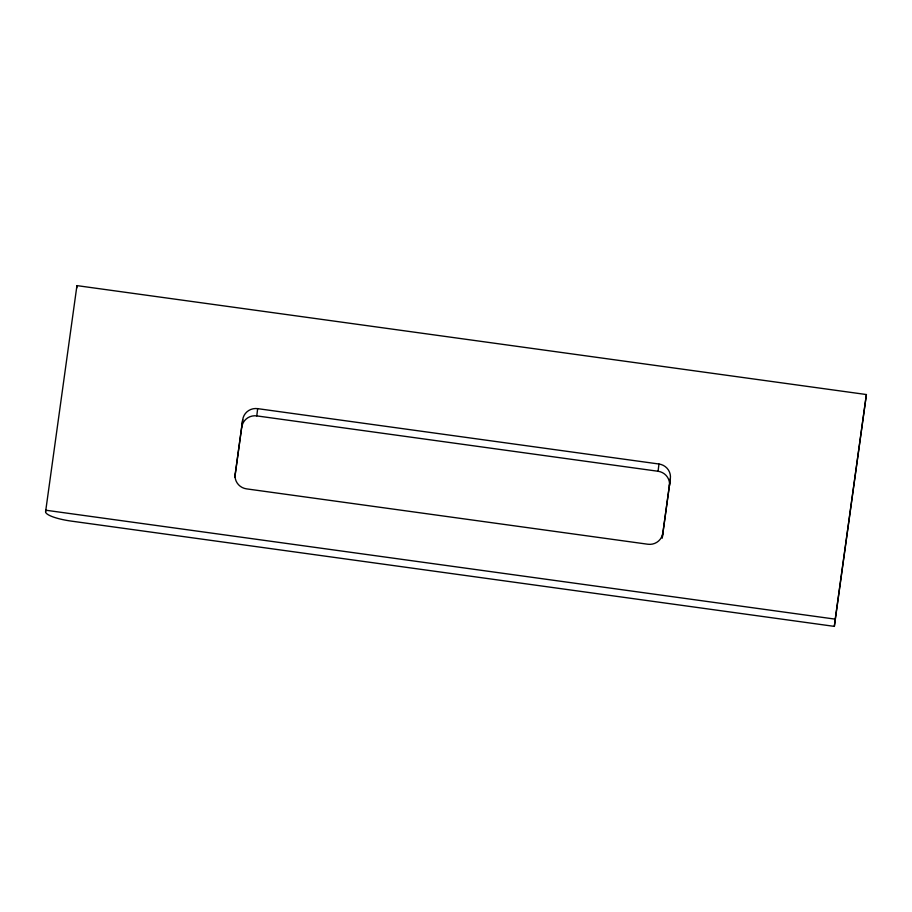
<?xml version="1.0" encoding="UTF-8"?>
<svg xmlns="http://www.w3.org/2000/svg" width="912" height="912" viewBox="0 0 912 912"><rect width="100%" height="100%" fill="white"/><g stroke="black" fill="none" stroke-linecap="round" stroke-linejoin="round"><path stroke-width="1.37" d="M45.6 511.666L45.782 510.218L835.232 619.145L834.343 626.384L71.204 521.094A26.562 5.837 7.9 0 1 45.6 511.666L76.939 285.616L866.4 394.543L834.343 626.384M76.939 285.616L76.768 287.063A26.562 5.837 7.9 0 0 76.893 287.85M234.863 476.634L242.717 419.668A13.281 12.962 7 0 1 257.663 408.644L658.966 464.014A13.281 12.962 7 0 1 670.343 478.675L662.272 537.67M234.851 477.261L242.717 419.668M241.84 426.919A13.281 12.962 7 0 1 256.774 415.895L257.663 408.644M669.454 485.914A13.281 12.962 7 0 0 658.076 471.265L658.966 464.014M662.18 538.046L670.343 478.675M835.232 619.145L866.4 394.543M256.774 415.895L658.076 471.265M235.159 474.217A13.281 12.962 7 0 0 246.536 488.866L647.839 544.236A13.281 12.962 7 0 0 662.773 533.212"/></g></svg>
